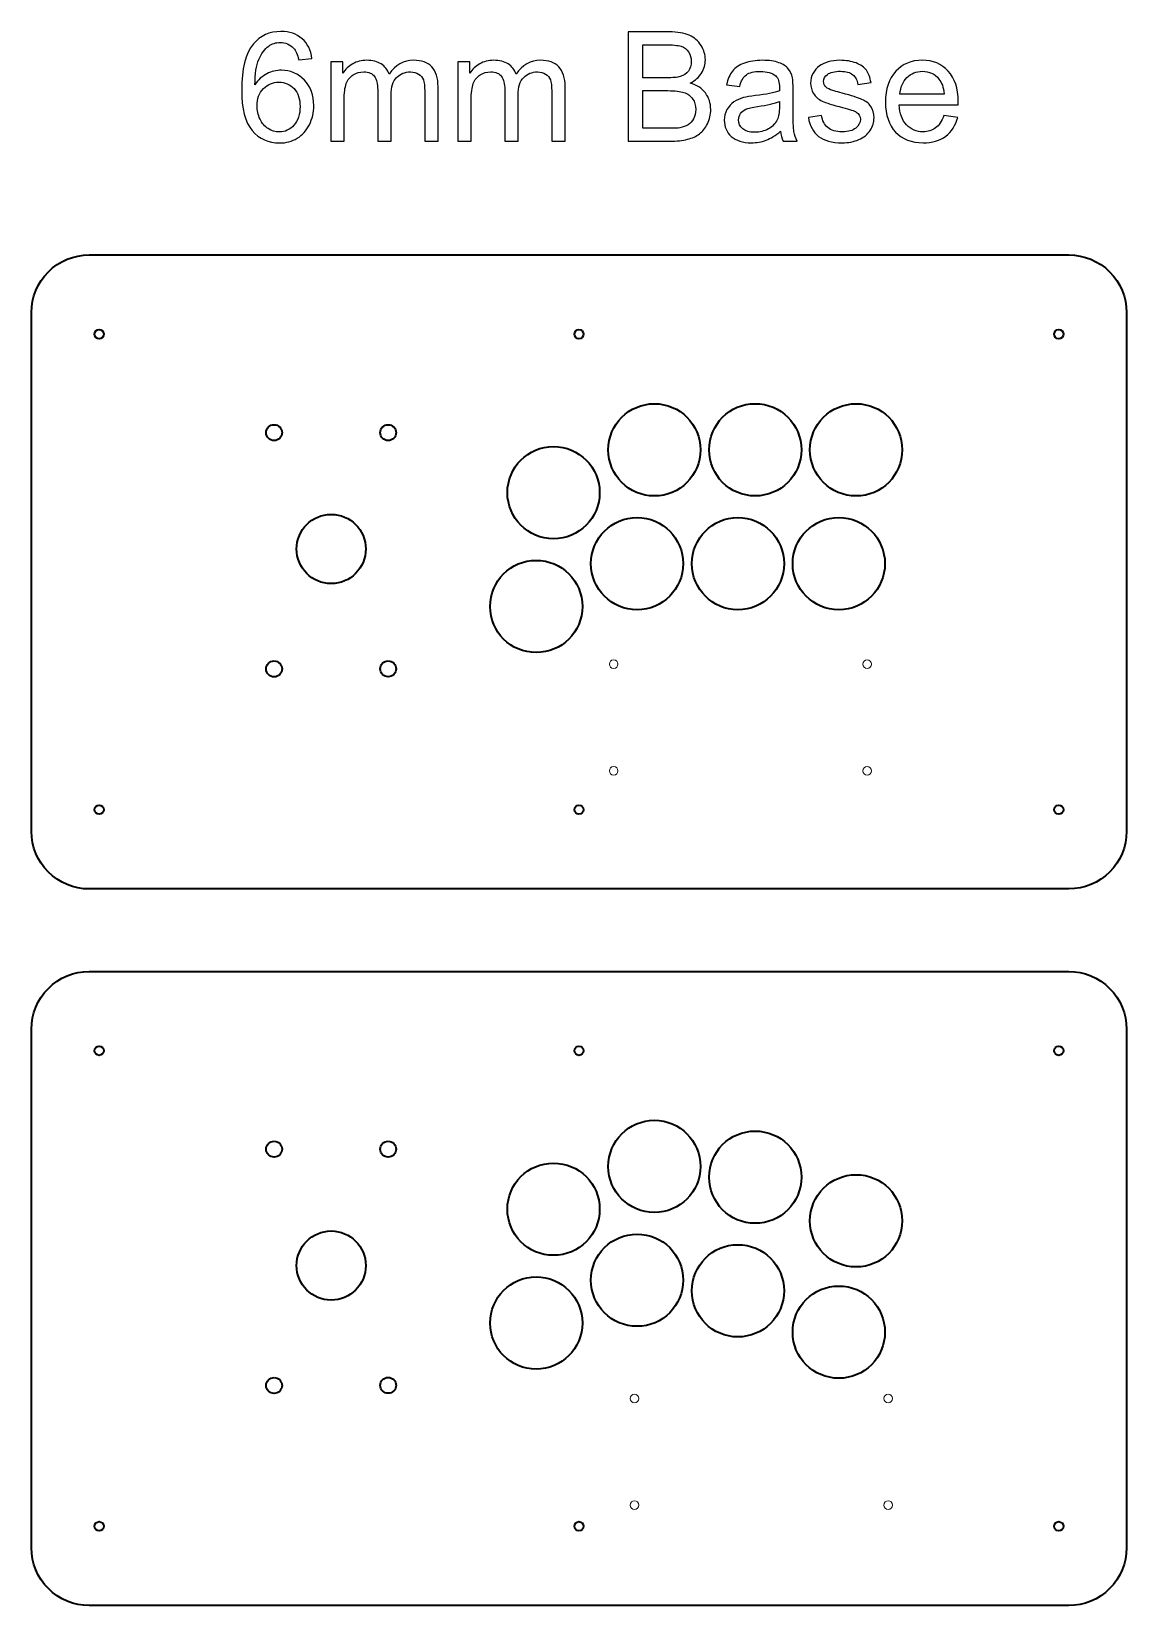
# Model space of a CAD drawing. Header units: millimetres. Extents: x 161 to 1941, y -1963 to 166.
# Drawn here: x 1056 to 1436, y -380 to 166 of the extents above; entities that cross this region are included whole.
import ezdxf

# ---------------------------------------------------------------- set-up
doc = ezdxf.new("R2010")
doc.units = ezdxf.units.MM
doc.header["$MEASUREMENT"] = 0
doc.layers.add('Layer 1', color=7, linetype='Continuous')

msp = doc.modelspace()

# ---------------------------------------------------------------- linework, layer by layer
at = {"layer": 'Layer 1', "color": 250, "lineweight": 35}
for centre, major_axis, ratio in [((1271.9968, 21.0714), (0, 16), 1), ((1306.9968, 21.0839), (0, 16), 1), ((1341.9968, 21.0714), (0, 16), 1), ((1140.0248, 27.0583), (0, 2.75), 1), ((1179.5998, 27.0583), (0, 2.75), 1), ((1236.9968, 6.2214), (0, 16), 1), ((1159.8468, -13.3287), (0, 12.0001), 0.99999167), ((1265.9968, -18.4161), (0, 16), 1), ((1300.9969, -18.4161), (0, 16), 1), ((1335.9968, -18.4161), (0, 16), 1), ((1230.9968, -33.2661), (0, 16), 1), ((1140.0248, -54.9418), (0, 2.75), 1), ((1179.6373, -54.9042), (0, 2.75), 1), ((1271.9968, -227.5617), (0, 16), 1), ((1306.9968, -231.3023), (0, 16), 1), ((1140.0248, -221.5748), (0, 2.75), 1), ((1179.5998, -221.5748), (0, 2.75), 1), ((1236.9968, -242.4117), (0, 16), 1), ((1341.9968, -246.4419), (0, 16), 1), ((1159.8468, -261.9618), (0, 12.0001), 0.99999167), ((1265.9968, -267.0492), (0, 16), 1), ((1300.9969, -270.7252), (0, 16), 1), ((1230.9968, -281.8992), (0, 16), 1), ((1335.9968, -285.071), (0, 16), 1), ((1140.0248, -303.5749), (0, 2.75), 1), ((1179.6373, -303.5373), (0, 2.75), 1)]:
    msp.add_ellipse(centre, major_axis=major_axis, ratio=ratio, dxfattribs=at)
at = {"layer": 'Layer 1', "color": 250}
for points, knots in [([(1153.1709, 156.8203), (1153.1709, 156.8203), (1148.5672, 156.4499), (1148.5672, 156.4499), (1148.1527, 158.2755), (1147.5618, 159.6073), (1146.7945, 160.4363), (1145.5333, 161.768), (1143.9722, 162.4295), (1142.1202, 162.4295), (1140.6297, 162.4295), (1139.3068, 162.015), (1138.169, 161.186), (1136.705, 160.1188), (1135.5585, 158.5666), (1134.703, 156.5205), (1133.8563, 154.4655), (1133.4154, 151.5463), (1133.3801, 147.7628), (1134.5002, 149.4649), (1135.876, 150.7349), (1137.4988, 151.5551), (1139.1215, 152.3842), (1140.8149, 152.7987), (1142.5964, 152.7987), (1145.7009, 152.7987), (1148.3467, 151.6521), (1150.5339, 149.3679), (1152.7123, 147.0837), (1153.8059, 144.138), (1153.8059, 140.5132), (1153.8059, 138.1319), (1153.2944, 135.9271), (1152.2713, 133.8809), (1151.2395, 131.8348), (1149.8372, 130.2738), (1148.038, 129.189), (1146.2477, 128.1042), (1144.2104, 127.5574), (1141.935, 127.5574), (1138.0632, 127.5574), (1134.897, 128.9862), (1132.4452, 131.8348), (1130.0022, 134.6835), (1128.7763, 139.3843), (1128.7763, 145.9283), (1128.7763, 153.2485), (1130.1345, 158.5754), (1132.8421, 161.9003), (1135.2057, 164.7931), (1138.3895, 166.2395), (1142.4024, 166.2395), (1145.3834, 166.2395), (1147.8352, 165.4017), (1149.7402, 163.7348), (1151.6452, 162.0679), (1152.7917, 159.766), (1153.1709, 156.8203)], [0, 0, 0, 0, 0.05263158, 0.05263158, 0.05263158, 0.10526316, 0.10526316, 0.10526316, 0.15789474, 0.15789474, 0.15789474, 0.21052632, 0.21052632, 0.21052632, 0.26315789, 0.26315789, 0.26315789, 0.31578947, 0.31578947, 0.31578947, 0.36842105, 0.36842105, 0.36842105, 0.42105263, 0.42105263, 0.42105263, 0.47368421, 0.47368421, 0.47368421, 0.52631579, 0.52631579, 0.52631579, 0.57894737, 0.57894737, 0.57894737, 0.63157895, 0.63157895, 0.63157895, 0.68421053, 0.68421053, 0.68421053, 0.73684211, 0.73684211, 0.73684211, 0.78947368, 0.78947368, 0.78947368, 0.84210526, 0.84210526, 0.84210526, 0.89473684, 0.89473684, 0.89473684, 0.94736842, 0.94736842, 0.94736842, 1, 1, 1, 1]), ([(1262.9201, 128.1924), (1262.9201, 128.1924), (1262.9201, 166.0808), (1262.9201, 166.0808), (1262.9201, 166.0808), (1277.1371, 166.0808), (1277.1371, 166.0808), (1280.0299, 166.0808), (1282.3494, 165.7015), (1284.1044, 164.9342), (1285.8507, 164.1669), (1287.2177, 162.9851), (1288.2055, 161.3888), (1289.2021, 159.8013), (1289.696, 158.1344), (1289.696, 156.3882), (1289.696, 154.7742), (1289.255, 153.2485), (1288.3819, 151.8197), (1287.5087, 150.391), (1286.1858, 149.2356), (1284.4131, 148.3537), (1286.7062, 147.6834), (1288.4701, 146.5369), (1289.696, 144.9141), (1290.9307, 143.3001), (1291.5481, 141.3863), (1291.5481, 139.1814), (1291.5481, 137.3999), (1291.1688, 135.7507), (1290.4192, 134.2249), (1289.6695, 132.6991), (1288.7435, 131.5262), (1287.641, 130.6971), (1286.5386, 129.8769), (1285.154, 129.2507), (1283.4959, 128.8274), (1281.829, 128.4041), (1279.7917, 128.1924), (1277.3752, 128.1924), (1277.3752, 128.1924), (1262.9201, 128.1924), (1262.9201, 128.1924)], [0, 0, 0, 0, 0.07142857, 0.07142857, 0.07142857, 0.14285714, 0.14285714, 0.14285714, 0.21428571, 0.21428571, 0.21428571, 0.28571429, 0.28571429, 0.28571429, 0.35714286, 0.35714286, 0.35714286, 0.42857143, 0.42857143, 0.42857143, 0.5, 0.5, 0.5, 0.57142857, 0.57142857, 0.57142857, 0.64285714, 0.64285714, 0.64285714, 0.71428571, 0.71428571, 0.71428571, 0.78571429, 0.78571429, 0.78571429, 0.85714286, 0.85714286, 0.85714286, 0.92857143, 0.92857143, 0.92857143, 1, 1, 1, 1]), ([(1267.9472, 150.1528), (1267.9472, 150.1528), (1276.1405, 150.1528), (1276.1405, 150.1528), (1278.363, 150.1528), (1279.9593, 150.3028), (1280.9206, 150.5938), (1282.1994, 150.973), (1283.1608, 151.608), (1283.8046, 152.49), (1284.4484, 153.3719), (1284.7747, 154.4744), (1284.7747, 155.8061), (1284.7747, 157.0673), (1284.4749, 158.1785), (1283.8663, 159.131), (1283.2666, 160.0924), (1282.4023, 160.7538), (1281.2822, 161.1066), (1280.1621, 161.4594), (1278.2395, 161.6358), (1275.5231, 161.6358), (1275.5231, 161.6358), (1267.9472, 161.6358), (1267.9472, 161.6358), (1267.9472, 161.6358), (1267.9472, 150.1528), (1267.9472, 150.1528)], [0, 0, 0, 0, 0.11111111, 0.11111111, 0.11111111, 0.22222222, 0.22222222, 0.22222222, 0.33333333, 0.33333333, 0.33333333, 0.44444444, 0.44444444, 0.44444444, 0.55555556, 0.55555556, 0.55555556, 0.66666667, 0.66666667, 0.66666667, 0.77777778, 0.77777778, 0.77777778, 0.88888889, 0.88888889, 0.88888889, 1, 1, 1, 1]), ([(1159.6885, 128.1924), (1159.6885, 128.1924), (1159.6885, 155.6562), (1159.6885, 155.6562), (1159.6885, 155.6562), (1163.8689, 155.6562), (1163.8689, 155.6562), (1163.8689, 155.6562), (1163.8689, 151.7756), (1163.8689, 151.7756), (1164.7244, 153.1162), (1165.8709, 154.201), (1167.2997, 155.0123), (1168.7284, 155.8326), (1170.3512, 156.2383), (1172.1768, 156.2383), (1174.2053, 156.2383), (1175.8722, 155.8149), (1177.1687, 154.9771), (1178.4651, 154.1304), (1179.3823, 152.9574), (1179.9115, 151.4405), (1182.0987, 154.6419), (1184.9298, 156.2383), (1188.4223, 156.2383), (1191.1563, 156.2383), (1193.2641, 155.4886), (1194.7282, 153.9805), (1196.201, 152.4723), (1196.9419, 150.1528), (1196.9419, 147.0219), (1196.9419, 147.0219), (1196.9419, 128.1924), (1196.9419, 128.1924), (1196.9419, 128.1924), (1192.2852, 128.1924), (1192.2852, 128.1924), (1192.2852, 128.1924), (1192.2852, 145.4785), (1192.2852, 145.4785), (1192.2852, 147.3306), (1192.1264, 148.6712), (1191.8266, 149.4914), (1191.5267, 150.3116), (1190.9799, 150.9642), (1190.1773, 151.4669), (1189.3836, 151.9696), (1188.4487, 152.2166), (1187.3816, 152.2166), (1185.4413, 152.2166), (1183.8362, 151.5728), (1182.5573, 150.2939), (1181.2785, 149.0063), (1180.6435, 146.9514), (1180.6435, 144.1291), (1180.6435, 144.1291), (1180.6435, 128.1924), (1180.6435, 128.1924), (1180.6435, 128.1924), (1175.9868, 128.1924), (1175.9868, 128.1924), (1175.9868, 128.1924), (1175.9868, 146.0165), (1175.9868, 146.0165), (1175.9868, 148.0803), (1175.6076, 149.6325), (1174.8491, 150.6644), (1174.0907, 151.6962), (1172.8471, 152.2166), (1171.1273, 152.2166), (1169.822, 152.2166), (1168.6138, 151.8726), (1167.5025, 151.1847), (1166.3913, 150.4968), (1165.5887, 149.4914), (1165.086, 148.1596), (1164.5921, 146.8367), (1164.3452, 144.9229), (1164.3452, 142.427), (1164.3452, 142.427), (1164.3452, 128.1924), (1164.3452, 128.1924), (1164.3452, 128.1924), (1159.6885, 128.1924), (1159.6885, 128.1924)], [0, 0, 0, 0, 0.03571429, 0.03571429, 0.03571429, 0.07142857, 0.07142857, 0.07142857, 0.10714286, 0.10714286, 0.10714286, 0.14285714, 0.14285714, 0.14285714, 0.17857143, 0.17857143, 0.17857143, 0.21428571, 0.21428571, 0.21428571, 0.25, 0.25, 0.25, 0.28571429, 0.28571429, 0.28571429, 0.32142857, 0.32142857, 0.32142857, 0.35714286, 0.35714286, 0.35714286, 0.39285714, 0.39285714, 0.39285714, 0.42857143, 0.42857143, 0.42857143, 0.46428571, 0.46428571, 0.46428571, 0.5, 0.5, 0.5, 0.53571429, 0.53571429, 0.53571429, 0.57142857, 0.57142857, 0.57142857, 0.60714286, 0.60714286, 0.60714286, 0.64285714, 0.64285714, 0.64285714, 0.67857143, 0.67857143, 0.67857143, 0.71428571, 0.71428571, 0.71428571, 0.75, 0.75, 0.75, 0.78571429, 0.78571429, 0.78571429, 0.82142857, 0.82142857, 0.82142857, 0.85714286, 0.85714286, 0.85714286, 0.89285714, 0.89285714, 0.89285714, 0.92857143, 0.92857143, 0.92857143, 0.96428571, 0.96428571, 0.96428571, 1, 1, 1, 1]), ([(1203.7681, 128.1924), (1203.7681, 128.1924), (1203.7681, 155.6562), (1203.7681, 155.6562), (1203.7681, 155.6562), (1207.9485, 155.6562), (1207.9485, 155.6562), (1207.9485, 155.6562), (1207.9485, 151.7756), (1207.9485, 151.7756), (1208.804, 153.1162), (1209.9505, 154.201), (1211.3793, 155.0123), (1212.808, 155.8326), (1214.4308, 156.2383), (1216.2564, 156.2383), (1218.2849, 156.2383), (1219.9518, 155.8149), (1221.2483, 154.9771), (1222.5447, 154.1304), (1223.4619, 152.9574), (1223.9911, 151.4405), (1226.1783, 154.6419), (1229.0094, 156.2383), (1232.5019, 156.2383), (1235.2359, 156.2383), (1237.3437, 155.4886), (1238.8078, 153.9805), (1240.2806, 152.4723), (1241.0215, 150.1528), (1241.0215, 147.0219), (1241.0215, 147.0219), (1241.0215, 128.1924), (1241.0215, 128.1924), (1241.0215, 128.1924), (1236.3648, 128.1924), (1236.3648, 128.1924), (1236.3648, 128.1924), (1236.3648, 145.4785), (1236.3648, 145.4785), (1236.3648, 147.3306), (1236.206, 148.6712), (1235.9062, 149.4914), (1235.6063, 150.3116), (1235.0595, 150.9642), (1234.2569, 151.4669), (1233.4632, 151.9696), (1232.5283, 152.2166), (1231.4612, 152.2166), (1229.5209, 152.2166), (1227.9158, 151.5728), (1226.6369, 150.2939), (1225.3581, 149.0063), (1224.7231, 146.9514), (1224.7231, 144.1291), (1224.7231, 144.1291), (1224.7231, 128.1924), (1224.7231, 128.1924), (1224.7231, 128.1924), (1220.0664, 128.1924), (1220.0664, 128.1924), (1220.0664, 128.1924), (1220.0664, 146.0165), (1220.0664, 146.0165), (1220.0664, 148.0803), (1219.6872, 149.6325), (1218.9287, 150.6644), (1218.1703, 151.6962), (1216.9267, 152.2166), (1215.2069, 152.2166), (1213.9016, 152.2166), (1212.6934, 151.8726), (1211.5821, 151.1847), (1210.4709, 150.4968), (1209.6683, 149.4914), (1209.1656, 148.1596), (1208.6717, 146.8367), (1208.4248, 144.9229), (1208.4248, 142.427), (1208.4248, 142.427), (1208.4248, 128.1924), (1208.4248, 128.1924), (1208.4248, 128.1924), (1203.7681, 128.1924), (1203.7681, 128.1924)], [0, 0, 0, 0, 0.03571429, 0.03571429, 0.03571429, 0.07142857, 0.07142857, 0.07142857, 0.10714286, 0.10714286, 0.10714286, 0.14285714, 0.14285714, 0.14285714, 0.17857143, 0.17857143, 0.17857143, 0.21428571, 0.21428571, 0.21428571, 0.25, 0.25, 0.25, 0.28571429, 0.28571429, 0.28571429, 0.32142857, 0.32142857, 0.32142857, 0.35714286, 0.35714286, 0.35714286, 0.39285714, 0.39285714, 0.39285714, 0.42857143, 0.42857143, 0.42857143, 0.46428571, 0.46428571, 0.46428571, 0.5, 0.5, 0.5, 0.53571429, 0.53571429, 0.53571429, 0.57142857, 0.57142857, 0.57142857, 0.60714286, 0.60714286, 0.60714286, 0.64285714, 0.64285714, 0.64285714, 0.67857143, 0.67857143, 0.67857143, 0.71428571, 0.71428571, 0.71428571, 0.75, 0.75, 0.75, 0.78571429, 0.78571429, 0.78571429, 0.82142857, 0.82142857, 0.82142857, 0.85714286, 0.85714286, 0.85714286, 0.89285714, 0.89285714, 0.89285714, 0.92857143, 0.92857143, 0.92857143, 0.96428571, 0.96428571, 0.96428571, 1, 1, 1, 1]), ([(1315.7839, 131.632), (1314.0553, 130.1591), (1312.3884, 129.1273), (1310.7921, 128.5187), (1309.1957, 127.9102), (1307.4848, 127.6103), (1305.6503, 127.6103), (1302.6341, 127.6103), (1300.3145, 128.3423), (1298.6918, 129.8152), (1297.069, 131.2792), (1296.2576, 133.1578), (1296.2576, 135.442), (1296.2576, 136.7825), (1296.5663, 138.0084), (1297.1748, 139.1197), (1297.7922, 140.2309), (1298.5948, 141.1129), (1299.5825, 141.7832), (1300.5791, 142.4535), (1301.6904, 142.965), (1302.9339, 143.3089), (1303.8511, 143.5471), (1305.2358, 143.7764), (1307.0791, 144.0057), (1310.8362, 144.4466), (1313.6143, 144.9846), (1315.387, 145.602), (1315.4046, 146.237), (1315.4134, 146.6427), (1315.4134, 146.8103), (1315.4134, 148.6976), (1314.9725, 150.0294), (1314.0905, 150.8055), (1312.8999, 151.855), (1311.1272, 152.3753), (1308.7812, 152.3753), (1306.5852, 152.3753), (1304.9624, 151.9873), (1303.9217, 151.22), (1302.8722, 150.4527), (1302.1049, 149.0945), (1301.6022, 147.1366), (1301.6022, 147.1366), (1297.0514, 147.7716), (1297.0514, 147.7716), (1297.4659, 149.7207), (1298.145, 151.2994), (1299.0975, 152.4988), (1300.05, 153.6982), (1301.4258, 154.6155), (1303.225, 155.2681), (1305.0153, 155.9119), (1307.1055, 156.2383), (1309.4691, 156.2383), (1311.8151, 156.2383), (1313.7289, 155.9648), (1315.2018, 155.4092), (1316.6658, 154.8536), (1317.7506, 154.1657), (1318.4385, 153.3278), (1319.1264, 152.49), (1319.6115, 151.4317), (1319.8937, 150.1528), (1320.0437, 149.3591), (1320.123, 147.9303), (1320.123, 145.8754), (1320.123, 145.8754), (1320.123, 139.7018), (1320.123, 139.7018), (1320.123, 135.3891), (1320.22, 132.6639), (1320.4141, 131.5085), (1320.5993, 130.3532), (1320.9873, 129.2507), (1321.5518, 128.1924), (1321.5518, 128.1924), (1316.6834, 128.1924), (1316.6834, 128.1924), (1316.216, 129.1714), (1315.9162, 130.3179), (1315.7839, 131.632)], [0, 0, 0, 0, 0.03703704, 0.03703704, 0.03703704, 0.07407407, 0.07407407, 0.07407407, 0.11111111, 0.11111111, 0.11111111, 0.14814815, 0.14814815, 0.14814815, 0.18518519, 0.18518519, 0.18518519, 0.22222222, 0.22222222, 0.22222222, 0.25925926, 0.25925926, 0.25925926, 0.2962963, 0.2962963, 0.2962963, 0.33333333, 0.33333333, 0.33333333, 0.37037037, 0.37037037, 0.37037037, 0.40740741, 0.40740741, 0.40740741, 0.44444444, 0.44444444, 0.44444444, 0.48148148, 0.48148148, 0.48148148, 0.51851852, 0.51851852, 0.51851852, 0.55555556, 0.55555556, 0.55555556, 0.59259259, 0.59259259, 0.59259259, 0.62962963, 0.62962963, 0.62962963, 0.66666667, 0.66666667, 0.66666667, 0.7037037, 0.7037037, 0.7037037, 0.74074074, 0.74074074, 0.74074074, 0.77777778, 0.77777778, 0.77777778, 0.81481481, 0.81481481, 0.81481481, 0.85185185, 0.85185185, 0.85185185, 0.88888889, 0.88888889, 0.88888889, 0.92592593, 0.92592593, 0.92592593, 0.96296296, 0.96296296, 0.96296296, 1, 1, 1, 1]), ([(1325.4235, 136.3945), (1325.4235, 136.3945), (1330.0273, 137.1353), (1330.0273, 137.1353), (1330.283, 135.2921), (1331.0062, 133.8809), (1332.188, 132.8932), (1333.3698, 131.9142), (1335.0279, 131.4203), (1337.1446, 131.4203), (1339.2877, 131.4203), (1340.8752, 131.8525), (1341.9159, 132.7256), (1342.9478, 133.5899), (1343.4681, 134.613), (1343.4681, 135.7859), (1343.4681, 136.8355), (1343.0007, 137.6645), (1342.0746, 138.2642), (1341.422, 138.6787), (1339.8345, 139.1991), (1337.3121, 139.8429), (1333.9078, 140.6984), (1331.553, 141.4392), (1330.2301, 142.0654), (1328.916, 142.7004), (1327.9194, 143.5647), (1327.2403, 144.676), (1326.5612, 145.7784), (1326.2173, 147.0043), (1326.2173, 148.3448), (1326.2173, 149.5707), (1326.4995, 150.6996), (1327.0551, 151.7403), (1327.6196, 152.781), (1328.378, 153.6453), (1329.3394, 154.3332), (1330.0625, 154.8624), (1331.0503, 155.3122), (1332.2939, 155.6826), (1333.5462, 156.053), (1334.878, 156.2383), (1336.3067, 156.2383), (1338.4587, 156.2383), (1340.346, 155.9296), (1341.9688, 155.3034), (1343.6004, 154.686), (1344.7998, 153.8394), (1345.576, 152.781), (1346.3433, 151.7139), (1346.8812, 150.2939), (1347.1723, 148.5124), (1347.1723, 148.5124), (1342.6214, 147.8774), (1342.6214, 147.8774), (1342.4186, 149.3062), (1341.8189, 150.4262), (1340.8311, 151.2288), (1339.8433, 152.0314), (1338.4498, 152.4282), (1336.6419, 152.4282), (1334.5164, 152.4282), (1332.9906, 152.0755), (1332.0822, 151.3699), (1331.1738, 150.6644), (1330.7152, 149.8353), (1330.7152, 148.8916), (1330.7152, 148.2919), (1330.9004, 147.7451), (1331.2796, 147.2601), (1331.6589, 146.7662), (1332.2498, 146.3516), (1333.0612, 146.0253), (1333.5286, 145.8489), (1334.8868, 145.4521), (1337.1622, 144.8347), (1340.443, 143.9616), (1342.7361, 143.2384), (1344.0414, 142.6828), (1345.3467, 142.1271), (1346.3697, 141.3069), (1347.1105, 140.2486), (1347.8602, 139.1814), (1348.2306, 137.8585), (1348.2306, 136.271), (1348.2306, 134.7276), (1347.7808, 133.2724), (1346.8724, 131.9054), (1345.964, 130.5384), (1344.6587, 129.48), (1342.9566, 128.7304), (1341.2456, 127.9807), (1339.3142, 127.6103), (1337.1622, 127.6103), (1333.5991, 127.6103), (1330.8739, 128.3512), (1329.0042, 129.824), (1327.1345, 131.3057), (1325.9439, 133.4929), (1325.4235, 136.3945)], [0, 0, 0, 0, 0.03030303, 0.03030303, 0.03030303, 0.06060606, 0.06060606, 0.06060606, 0.09090909, 0.09090909, 0.09090909, 0.12121212, 0.12121212, 0.12121212, 0.15151515, 0.15151515, 0.15151515, 0.18181818, 0.18181818, 0.18181818, 0.21212121, 0.21212121, 0.21212121, 0.24242424, 0.24242424, 0.24242424, 0.27272727, 0.27272727, 0.27272727, 0.3030303, 0.3030303, 0.3030303, 0.33333333, 0.33333333, 0.33333333, 0.36363636, 0.36363636, 0.36363636, 0.39393939, 0.39393939, 0.39393939, 0.42424242, 0.42424242, 0.42424242, 0.45454545, 0.45454545, 0.45454545, 0.48484848, 0.48484848, 0.48484848, 0.51515152, 0.51515152, 0.51515152, 0.54545455, 0.54545455, 0.54545455, 0.57575758, 0.57575758, 0.57575758, 0.60606061, 0.60606061, 0.60606061, 0.63636364, 0.63636364, 0.63636364, 0.66666667, 0.66666667, 0.66666667, 0.6969697, 0.6969697, 0.6969697, 0.72727273, 0.72727273, 0.72727273, 0.75757576, 0.75757576, 0.75757576, 0.78787879, 0.78787879, 0.78787879, 0.81818182, 0.81818182, 0.81818182, 0.84848485, 0.84848485, 0.84848485, 0.87878788, 0.87878788, 0.87878788, 0.90909091, 0.90909091, 0.90909091, 0.93939394, 0.93939394, 0.93939394, 0.96969697, 0.96969697, 0.96969697, 1, 1, 1, 1]), ([(1372.4664, 137.0824), (1372.4664, 137.0824), (1377.2818, 136.4474), (1377.2818, 136.4474), (1376.5322, 133.6516), (1375.1299, 131.4732), (1373.0838, 129.9298), (1371.0377, 128.3864), (1368.4271, 127.6103), (1365.2433, 127.6103), (1361.2393, 127.6103), (1358.0643, 128.845), (1355.7183, 131.3145), (1353.3723, 133.7751), (1352.1993, 137.2412), (1352.1993, 141.695), (1352.1993, 146.2987), (1353.3811, 149.8794), (1355.7536, 152.4194), (1358.126, 154.9682), (1361.204, 156.2383), (1364.9875, 156.2383), (1368.6476, 156.2383), (1371.6374, 154.9947), (1373.9569, 152.4988), (1376.2764, 150.0029), (1377.4406, 146.4928), (1377.4406, 141.9684), (1377.4406, 141.695), (1377.4318, 141.2805), (1377.4141, 140.7337), (1377.4141, 140.7337), (1356.9618, 140.7337), (1356.9618, 140.7337), (1357.1382, 137.7262), (1357.9849, 135.4155), (1359.5195, 133.8192), (1361.0452, 132.2229), (1362.959, 131.4203), (1365.2433, 131.4203), (1366.9454, 131.4203), (1368.4006, 131.8701), (1369.6001, 132.7697), (1370.8084, 133.6693), (1371.7609, 135.1068), (1372.4664, 137.0824)], [0, 0, 0, 0, 0.06666667, 0.06666667, 0.06666667, 0.13333333, 0.13333333, 0.13333333, 0.2, 0.2, 0.2, 0.26666667, 0.26666667, 0.26666667, 0.33333333, 0.33333333, 0.33333333, 0.4, 0.4, 0.4, 0.46666667, 0.46666667, 0.46666667, 0.53333333, 0.53333333, 0.53333333, 0.6, 0.6, 0.6, 0.66666667, 0.66666667, 0.66666667, 0.73333333, 0.73333333, 0.73333333, 0.8, 0.8, 0.8, 0.86666667, 0.86666667, 0.86666667, 0.93333333, 0.93333333, 0.93333333, 1, 1, 1, 1]), ([(1134.1209, 140.4691), (1134.1209, 138.8639), (1134.4649, 137.3294), (1135.144, 135.8653), (1135.8231, 134.4013), (1136.7756, 133.29), (1137.9838, 132.5227), (1139.2009, 131.7555), (1140.4886, 131.3674), (1141.8556, 131.3674), (1143.84, 131.3674), (1145.5333, 132.1612), (1146.9356, 133.7487), (1148.3379, 135.3362), (1149.0434, 137.4881), (1149.0434, 140.2133), (1149.0434, 142.8327), (1148.3467, 144.8964), (1146.962, 146.4046), (1145.5774, 147.9127), (1143.8135, 148.6712), (1141.6704, 148.6712), (1139.5713, 148.6712), (1137.781, 147.9127), (1136.317, 146.4046), (1134.8529, 144.8964), (1134.1209, 142.9209), (1134.1209, 140.4691)], [0, 0, 0, 0, 0.11111111, 0.11111111, 0.11111111, 0.22222222, 0.22222222, 0.22222222, 0.33333333, 0.33333333, 0.33333333, 0.44444444, 0.44444444, 0.44444444, 0.55555556, 0.55555556, 0.55555556, 0.66666667, 0.66666667, 0.66666667, 0.77777778, 0.77777778, 0.77777778, 0.88888889, 0.88888889, 0.88888889, 1, 1, 1, 1]), ([(1357.2264, 144.5437), (1357.2264, 144.5437), (1372.5193, 144.5437), (1372.5193, 144.5437), (1372.3165, 146.8544), (1371.7256, 148.583), (1370.7643, 149.7383), (1369.2914, 151.5287), (1367.3688, 152.4282), (1365.014, 152.4282), (1362.8797, 152.4282), (1361.0893, 151.7139), (1359.6341, 150.2851), (1358.1877, 148.8564), (1357.3852, 146.9426), (1357.2264, 144.5437)], [0, 0, 0, 0, 0.2, 0.2, 0.2, 0.4, 0.4, 0.4, 0.6, 0.6, 0.6, 0.8, 0.8, 0.8, 1, 1, 1, 1]), ([(1267.9472, 132.6374), (1267.9472, 132.6374), (1277.384, 132.6374), (1277.384, 132.6374), (1279.0068, 132.6374), (1280.1445, 132.6991), (1280.806, 132.8226), (1281.9525, 133.0255), (1282.9226, 133.3694), (1283.6987, 133.8545), (1284.4749, 134.3396), (1285.1099, 135.0451), (1285.6126, 135.9712), (1286.1153, 136.8972), (1286.3622, 137.9644), (1286.3622, 139.1726), (1286.3622, 140.5925), (1286.0006, 141.8184), (1285.2686, 142.868), (1284.5454, 143.9175), (1283.54, 144.6495), (1282.2524, 145.0728), (1280.9735, 145.4962), (1279.1214, 145.7078), (1276.7137, 145.7078), (1276.7137, 145.7078), (1267.9472, 145.7078), (1267.9472, 145.7078), (1267.9472, 145.7078), (1267.9472, 132.6374), (1267.9472, 132.6374)], [0, 0, 0, 0, 0.1, 0.1, 0.1, 0.2, 0.2, 0.2, 0.3, 0.3, 0.3, 0.4, 0.4, 0.4, 0.5, 0.5, 0.5, 0.6, 0.6, 0.6, 0.7, 0.7, 0.7, 0.8, 0.8, 0.8, 0.9, 0.9, 0.9, 1, 1, 1, 1]), ([(1315.4134, 141.9507), (1313.7201, 141.2628), (1311.1801, 140.6807), (1307.7934, 140.2045), (1305.8708, 139.9311), (1304.5126, 139.6224), (1303.7189, 139.2784), (1302.9251, 138.9345), (1302.3166, 138.4318), (1301.8844, 137.7791), (1301.4523, 137.1177), (1301.2318, 136.3857), (1301.2318, 135.5743), (1301.2318, 134.3484), (1301.6992, 133.3165), (1302.6429, 132.4963), (1303.5866, 131.6761), (1304.9624, 131.2616), (1306.7704, 131.2616), (1308.5607, 131.2616), (1310.1571, 131.6496), (1311.5593, 132.4346), (1312.9528, 133.2107), (1313.9847, 134.2778), (1314.6373, 135.6272), (1315.14, 136.6767), (1315.387, 138.2201), (1315.387, 140.2574), (1315.387, 140.2574), (1315.4134, 141.9507), (1315.4134, 141.9507)], [0, 0, 0, 0, 0.1, 0.1, 0.1, 0.2, 0.2, 0.2, 0.3, 0.3, 0.3, 0.4, 0.4, 0.4, 0.5, 0.5, 0.5, 0.6, 0.6, 0.6, 0.7, 0.7, 0.7, 0.8, 0.8, 0.8, 0.9, 0.9, 0.9, 1, 1, 1, 1])]:
    msp.add_open_spline(points, degree=3, knots=knots, dxfattribs=at)
at = {"layer": 'Layer 1', "lineweight": 35}
for points, knots in [([(1075.8386, -131.2872), (1075.8386, -131.2872), (1415.8386, -131.2872), (1415.8386, -131.2872), (1421.1463, -131.2838), (1426.2353, -129.1721), (1429.986, -125.4166), (1433.7367, -121.6612), (1435.842, -116.5948), (1435.8386, -111.2872), (1435.8386, -111.2872), (1435.8386, 68.7128), (1435.8386, 68.7128), (1435.8353, 74.0205), (1433.7236, 79.1095), (1429.9681, 82.8602), (1426.2126, 86.6109), (1421.1463, 88.7162), (1415.8386, 88.7128), (1415.8386, 88.7128), (1075.8386, 88.7128), (1075.8386, 88.7128), (1070.5309, 88.7095), (1065.442, 86.5978), (1061.6912, 82.8423), (1057.9405, 79.0869), (1055.8353, 74.0205), (1055.8386, 68.7128), (1055.8386, 68.7128), (1055.8386, -111.2872), (1055.8386, -111.2872), (1055.842, -116.5948), (1057.9536, -121.6838), (1061.7091, -125.4345), (1065.4646, -129.1852), (1070.5309, -131.2905), (1075.8386, -131.2872)], [0, 0, 0, 0, 0.08333333, 0.08333333, 0.08333333, 0.16666667, 0.16666667, 0.16666667, 0.25, 0.25, 0.25, 0.33333333, 0.33333333, 0.33333333, 0.41666667, 0.41666667, 0.41666667, 0.5, 0.5, 0.5, 0.58333333, 0.58333333, 0.58333333, 0.66666667, 0.66666667, 0.66666667, 0.75, 0.75, 0.75, 0.83333333, 0.83333333, 0.83333333, 0.91666667, 0.91666667, 0.91666667, 1, 1, 1, 1]), ([(1080.9385, 61.2128), (1080.9385, 62.0965), (1080.2222, 62.8128), (1079.3385, 62.8128), (1078.4548, 62.8128), (1077.7385, 62.0965), (1077.7385, 61.2128), (1077.7385, 60.3291), (1078.4548, 59.6128), (1079.3385, 59.6128), (1080.2222, 59.6128), (1080.9385, 60.3291), (1080.9385, 61.2128)], [0, 0, 0, 0, 0.25, 0.25, 0.25, 0.5, 0.5, 0.5, 0.75, 0.75, 0.75, 1, 1, 1, 1]), ([(1247.4386, 61.2128), (1247.4386, 62.0965), (1246.7223, 62.8128), (1245.8386, 62.8128), (1244.9549, 62.8128), (1244.2386, 62.0965), (1244.2386, 61.2128), (1244.2386, 60.3291), (1244.9549, 59.6128), (1245.8386, 59.6128), (1246.7223, 59.6128), (1247.4386, 60.3291), (1247.4386, 61.2128)], [0, 0, 0, 0, 0.25, 0.25, 0.25, 0.5, 0.5, 0.5, 0.75, 0.75, 0.75, 1, 1, 1, 1]), ([(1413.9385, 61.2128), (1413.9385, 62.0965), (1413.2222, 62.8128), (1412.3385, 62.8128), (1411.4548, 62.8128), (1410.7385, 62.0965), (1410.7385, 61.2128), (1410.7385, 60.3291), (1411.4548, 59.6128), (1412.3385, 59.6128), (1413.2222, 59.6128), (1413.9385, 60.3291), (1413.9385, 61.2128)], [0, 0, 0, 0, 0.25, 0.25, 0.25, 0.5, 0.5, 0.5, 0.75, 0.75, 0.75, 1, 1, 1, 1]), ([(1080.9385, -103.7872), (1080.9385, -102.9035), (1080.2222, -102.1872), (1079.3385, -102.1872), (1078.4548, -102.1872), (1077.7385, -102.9035), (1077.7385, -103.7872), (1077.7385, -104.6709), (1078.4548, -105.3872), (1079.3385, -105.3872), (1080.2222, -105.3872), (1080.9385, -104.6709), (1080.9385, -103.7872)], [0, 0, 0, 0, 0.25, 0.25, 0.25, 0.5, 0.5, 0.5, 0.75, 0.75, 0.75, 1, 1, 1, 1]), ([(1247.4386, -103.7872), (1247.4386, -102.9035), (1246.7223, -102.1872), (1245.8386, -102.1872), (1244.9549, -102.1872), (1244.2386, -102.9035), (1244.2386, -103.7872), (1244.2386, -104.6709), (1244.9549, -105.3872), (1245.8386, -105.3872), (1246.7223, -105.3872), (1247.4386, -104.6709), (1247.4386, -103.7872)], [0, 0, 0, 0, 0.25, 0.25, 0.25, 0.5, 0.5, 0.5, 0.75, 0.75, 0.75, 1, 1, 1, 1]), ([(1413.9385, -103.7872), (1413.9385, -102.9035), (1413.2222, -102.1872), (1412.3385, -102.1872), (1411.4548, -102.1872), (1410.7385, -102.9035), (1410.7385, -103.7872), (1410.7385, -104.6709), (1411.4548, -105.3872), (1412.3385, -105.3872), (1413.2222, -105.3872), (1413.9385, -104.6709), (1413.9385, -103.7872)], [0, 0, 0, 0, 0.25, 0.25, 0.25, 0.5, 0.5, 0.5, 0.75, 0.75, 0.75, 1, 1, 1, 1]), ([(1075.8386, -379.9203), (1075.8386, -379.9203), (1415.8386, -379.9203), (1415.8386, -379.9203), (1421.1463, -379.9169), (1426.2353, -377.8052), (1429.986, -374.0497), (1433.7367, -370.2943), (1435.842, -365.2279), (1435.8386, -359.9203), (1435.8386, -359.9203), (1435.8386, -179.9203), (1435.8386, -179.9203), (1435.8353, -174.6126), (1433.7236, -169.5236), (1429.9681, -165.7729), (1426.2126, -162.0222), (1421.1463, -159.9169), (1415.8386, -159.9203), (1415.8386, -159.9203), (1075.8386, -159.9203), (1075.8386, -159.9203), (1070.5309, -159.9236), (1065.442, -162.0353), (1061.6912, -165.7908), (1057.9405, -169.5462), (1055.8353, -174.6126), (1055.8386, -179.9203), (1055.8386, -179.9203), (1055.8386, -359.9203), (1055.8386, -359.9203), (1055.842, -365.2279), (1057.9536, -370.3169), (1061.7091, -374.0676), (1065.4646, -377.8183), (1070.5309, -379.9236), (1075.8386, -379.9203)], [0, 0, 0, 0, 0.08333333, 0.08333333, 0.08333333, 0.16666667, 0.16666667, 0.16666667, 0.25, 0.25, 0.25, 0.33333333, 0.33333333, 0.33333333, 0.41666667, 0.41666667, 0.41666667, 0.5, 0.5, 0.5, 0.58333333, 0.58333333, 0.58333333, 0.66666667, 0.66666667, 0.66666667, 0.75, 0.75, 0.75, 0.83333333, 0.83333333, 0.83333333, 0.91666667, 0.91666667, 0.91666667, 1, 1, 1, 1]), ([(1080.9385, -187.4203), (1080.9385, -186.5366), (1080.2222, -185.8203), (1079.3385, -185.8203), (1078.4548, -185.8203), (1077.7385, -186.5366), (1077.7385, -187.4203), (1077.7385, -188.304), (1078.4548, -189.0203), (1079.3385, -189.0203), (1080.2222, -189.0203), (1080.9385, -188.304), (1080.9385, -187.4203)], [0, 0, 0, 0, 0.25, 0.25, 0.25, 0.5, 0.5, 0.5, 0.75, 0.75, 0.75, 1, 1, 1, 1]), ([(1247.4386, -187.4203), (1247.4386, -186.5366), (1246.7223, -185.8203), (1245.8386, -185.8203), (1244.9549, -185.8203), (1244.2386, -186.5366), (1244.2386, -187.4203), (1244.2386, -188.304), (1244.9549, -189.0203), (1245.8386, -189.0203), (1246.7223, -189.0203), (1247.4386, -188.304), (1247.4386, -187.4203)], [0, 0, 0, 0, 0.25, 0.25, 0.25, 0.5, 0.5, 0.5, 0.75, 0.75, 0.75, 1, 1, 1, 1]), ([(1413.9385, -187.4203), (1413.9385, -186.5366), (1413.2222, -185.8203), (1412.3385, -185.8203), (1411.4548, -185.8203), (1410.7385, -186.5366), (1410.7385, -187.4203), (1410.7385, -188.304), (1411.4548, -189.0203), (1412.3385, -189.0203), (1413.2222, -189.0203), (1413.9385, -188.304), (1413.9385, -187.4203)], [0, 0, 0, 0, 0.25, 0.25, 0.25, 0.5, 0.5, 0.5, 0.75, 0.75, 0.75, 1, 1, 1, 1]), ([(1080.9385, -352.4203), (1080.9385, -351.5366), (1080.2222, -350.8203), (1079.3385, -350.8203), (1078.4548, -350.8203), (1077.7385, -351.5366), (1077.7385, -352.4203), (1077.7385, -353.304), (1078.4548, -354.0203), (1079.3385, -354.0203), (1080.2222, -354.0203), (1080.9385, -353.304), (1080.9385, -352.4203)], [0, 0, 0, 0, 0.25, 0.25, 0.25, 0.5, 0.5, 0.5, 0.75, 0.75, 0.75, 1, 1, 1, 1]), ([(1247.4386, -352.4203), (1247.4386, -351.5366), (1246.7223, -350.8203), (1245.8386, -350.8203), (1244.9549, -350.8203), (1244.2386, -351.5366), (1244.2386, -352.4203), (1244.2386, -353.304), (1244.9549, -354.0203), (1245.8386, -354.0203), (1246.7223, -354.0203), (1247.4386, -353.304), (1247.4386, -352.4203)], [0, 0, 0, 0, 0.25, 0.25, 0.25, 0.5, 0.5, 0.5, 0.75, 0.75, 0.75, 1, 1, 1, 1]), ([(1413.9385, -352.4203), (1413.9385, -351.5366), (1413.2222, -350.8203), (1412.3385, -350.8203), (1411.4548, -350.8203), (1410.7385, -351.5366), (1410.7385, -352.4203), (1410.7385, -353.304), (1411.4548, -354.0203), (1412.3385, -354.0203), (1413.2222, -354.0203), (1413.9385, -353.304), (1413.9385, -352.4203)], [0, 0, 0, 0, 0.25, 0.25, 0.25, 0.5, 0.5, 0.5, 0.75, 0.75, 0.75, 1, 1, 1, 1])]:
    msp.add_open_spline(points, degree=3, knots=knots, dxfattribs=at)
at = {"layer": 'Layer 1', "color": 250, "lineweight": 18}
for points in [[(1259.3701, -53.2661), (1259.3701, -54.0945), (1258.6985, -54.7661), (1257.8701, -54.7661), (1257.0417, -54.7661), (1256.3701, -54.0945), (1256.3701, -53.2661), (1256.3701, -52.4377), (1257.0417, -51.7661), (1257.8701, -51.7661), (1258.6985, -51.7661), (1259.3701, -52.4377), (1259.3701, -53.2661)], [(1347.3701, -53.2661), (1347.3701, -54.0945), (1346.6985, -54.7661), (1345.8701, -54.7661), (1345.0417, -54.7661), (1344.3701, -54.0945), (1344.3701, -53.2661), (1344.3701, -52.4377), (1345.0417, -51.7661), (1345.8701, -51.7661), (1346.6985, -51.7661), (1347.3701, -52.4377), (1347.3701, -53.2661)], [(1259.3701, -90.2661), (1259.3701, -91.0945), (1258.6985, -91.7661), (1257.8701, -91.7661), (1257.0417, -91.7661), (1256.3701, -91.0945), (1256.3701, -90.2661), (1256.3701, -89.4377), (1257.0417, -88.7661), (1257.8701, -88.7661), (1258.6985, -88.7661), (1259.3701, -89.4377), (1259.3701, -90.2661)], [(1347.3701, -90.2661), (1347.3701, -91.0945), (1346.6985, -91.7661), (1345.8701, -91.7661), (1345.0417, -91.7661), (1344.3701, -91.0945), (1344.3701, -90.2661), (1344.3701, -89.4377), (1345.0417, -88.7661), (1345.8701, -88.7661), (1346.6985, -88.7661), (1347.3701, -89.4377), (1347.3701, -90.2661)], [(1266.6012, -308.0644), (1266.6012, -308.8928), (1265.9296, -309.5644), (1265.1012, -309.5644), (1264.2728, -309.5644), (1263.6012, -308.8928), (1263.6012, -308.0644), (1263.6012, -307.236), (1264.2728, -306.5644), (1265.1012, -306.5644), (1265.9296, -306.5644), (1266.6012, -307.236), (1266.6012, -308.0644)], [(1354.6012, -308.0644), (1354.6012, -308.8928), (1353.9296, -309.5644), (1353.1012, -309.5644), (1352.2728, -309.5644), (1351.6012, -308.8928), (1351.6012, -308.0644), (1351.6012, -307.236), (1352.2728, -306.5644), (1353.1012, -306.5644), (1353.9296, -306.5644), (1354.6012, -307.236), (1354.6012, -308.0644)], [(1266.6012, -345.0644), (1266.6012, -345.8928), (1265.9296, -346.5644), (1265.1012, -346.5644), (1264.2728, -346.5644), (1263.6012, -345.8928), (1263.6012, -345.0644), (1263.6012, -344.236), (1264.2728, -343.5644), (1265.1012, -343.5644), (1265.9296, -343.5644), (1266.6012, -344.236), (1266.6012, -345.0644)], [(1354.6012, -345.0644), (1354.6012, -345.8928), (1353.9296, -346.5644), (1353.1012, -346.5644), (1352.2728, -346.5644), (1351.6012, -345.8928), (1351.6012, -345.0644), (1351.6012, -344.236), (1352.2728, -343.5644), (1353.1012, -343.5644), (1353.9296, -343.5644), (1354.6012, -344.236), (1354.6012, -345.0644)]]:
    msp.add_open_spline(points, degree=3, knots=[0, 0, 0, 0, 0.25, 0.25, 0.25, 0.5, 0.5, 0.5, 0.75, 0.75, 0.75, 1, 1, 1, 1], dxfattribs=at)

doc.saveas('drawing.dxf')
